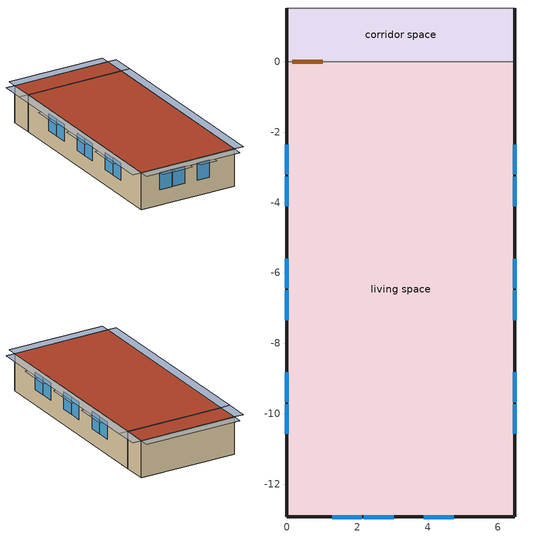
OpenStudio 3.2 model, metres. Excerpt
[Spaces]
living space
 floor foundation (FloorFndGrndFinSlab): 0,-12.93 0,0 6.47,0 6.47,-12.93 z0
 wall outside (WallExtInsFin): 0,0 0,-12.93 6.47,-12.93 6.47,0 z0:2.44
 wall adiabatic (WallIntFinUninsFin): 6.47,0 0,0 z0:2.44
 window (WindowConstruction): 1.28,-12.93 2.12,-12.93 / 2.19,-12.93 3.03,-12.93 / 3.89,-12.93 4.73,-12.93 / 0,-2.36 0,-3.2 / 0,-3.26 0,-4.11 / 0,-5.59 0,-6.44 / 0,-6.5 0,-7.34 / 0,-8.83 0,-9.67 / 0,-9.73 0,-10.57 / 6.47,-10.57 6.47,-9.73 / 6.47,-9.67 6.47,-8.83 / 6.47,-7.34 6.47,-6.5 / 6.47,-6.44 6.47,-5.59 / 6.47,-4.11 6.47,-3.26 / 6.47,-3.2 6.47,-2.36 z1.01:2.13
 roof outside (RoofFinInsExt): 6.47,-12.93 6.47,0 0,0 0,-12.93 z2.44
corridor space
 floor foundation (FloorFndGrndUnfinSlab): 0,0 0,1.52 6.47,1.52 6.47,0 z0
 wall outside (WallExtUninsUnfin): 0,1.52 0,0 / 6.47,0 6.47,1.52 z0:2.44
 wall adiabatic (WallIntUnfinUninsUnfin): 6.47,1.52 0,1.52 / 0,0 6.47,0 z0:2.44
 door inside (UninsDoor): 0.15,0 1.02,0 z0:2.13
 roof outside (RoofUnfinUninsExt): 6.47,0 6.47,1.52 0,1.52 0,0 z2.44
shading: 7.08,0 7.08,1.52 6.47,1.52 6.47,0 z2.44; 6.47,2.13 0,2.13 0,1.52 6.47,1.52 z2.44; -0.61,1.52 -0.61,0 0,0 0,1.52 z2.44; 0,-13.54 6.47,-13.54 6.47,-12.93 0,-12.93 z2.44; 7.08,-12.93 7.08,0 6.47,0 6.47,-12.93 z2.44; -0.61,0 -0.61,-12.93 0,-12.93 0,0 z2.44; 6.47,-5.44 6.47,-6.59 7.08,-6.59 7.08,-5.44 z2.29; 6.47,-9.58 6.47,-10.72 7.08,-10.72 7.08,-9.58 z2.29; 4.88,-12.93 3.74,-12.93 3.74,-13.54 4.88,-13.54 z2.29; 0,-6.59 0,-5.44 -0.61,-5.44 -0.61,-6.59 z2.29; 6.47,-2.21 6.47,-3.35 7.08,-3.35 7.08,-2.21 z2.29; 3.18,-12.93 2.03,-12.93 2.03,-13.54 3.18,-13.54 z2.29; 6.47,-8.67 6.47,-9.82 7.08,-9.82 7.08,-8.67 z2.29; 0,-7.49 0,-6.34 -0.61,-6.34 -0.61,-7.49 z2.29; 0,-3.35 0,-2.21 -0.61,-2.21 -0.61,-3.35 z2.29; 0,-4.26 0,-3.11 -0.61,-3.11 -0.61,-4.26 z2.29; 6.47,-3.11 6.47,-4.26 7.08,-4.26 7.08,-3.11 z2.29; 0,-9.82 0,-8.67 -0.61,-8.67 -0.61,-9.82 z2.29; 0,-10.72 0,-9.58 -0.61,-9.58 -0.61,-10.72 z2.29; 2.28,-12.93 1.13,-12.93 1.13,-13.54 2.28,-13.54 z2.29; 6.47,-6.34 6.47,-7.49 7.08,-7.49 7.08,-6.34 z2.29
[Site]
Denver Intl Ap_CO_USA: Latitude {deg}=39.83; Longitude {deg}=-104.65; Time Zone {hr}=-7; Elevation {m}=1650; Terrain=Suburbs
[ClimateZones]
Climate Zone Institution Name 1=Building America; Climate Zone Document Year 1=0; Climate Zone Value 1=Cold
[Site:WaterMainsTemperature]
Calculation Method=Correlation; Annual Average Outdoor Air Temperature {C}=10.8753; Maximum Difference In Monthly Average Outdoor Air Temperatures {deltaC}=23.1524
[Site:GroundTemperature:Deep]
10.8753, 10.8753, 10.8753, 10.8753, 10.8753, 10.8753, 10.8753, 10.8753, 10.8753, 10.8753, 10.8753, 10.8753
[Building]
Building 1: North Axis {deg}=180; Standards Number of Stories=1; Standards Number of Above Ground Stories=1; Standards Building Type=multifamily; Standards Number of Living Units=2
[Material] Roughness=Rough
Name | Thickness {m} | Conductivity {W/m-K} | Density {kg/m3} | Specific Heat {J/kg-K} | Thermal Absorptance | Solar Absorptance | Visible Absorptance
Asphalt Shingles, Medium | 0.009525 | 0.162714 | 1121.4 | 1465.45 | 0.91 | 0.85 | 0.85
RoofSheathing | 0.01905 | 0.115458 | 512.64 | 1214.23 | 0.82 | 0.3 | 0.3
RoofIns | 0.23495 | 0.0475499 | 78.34581 | 1123.46 | 0.91 | 0.85 | 0.91
Drywall 0.5 in. | 0.0127 | 0.160291 | 801 | 837.4 | 0.9 | 0.5 | 0.1
RoofStudAndAirRoof | 0.23495 | 9.59352 | 37.0049 | 1207.88 | 0.91 | 0.85 | 0.91
FootingMaterial; FootingMaterial 1 | 0.2032 | 1.803125 | 2242.8 | 837.4 | 0.9
Concrete 4.0 in. | 0.1016 | 1.803125 | 2242.8 | 837.4 | 0.9
Floor Covering | 0.0127 | 0.0433444 | 54.468 | 1339.84 | 0.9 | 0.9
Vinyl, Light | 0.009525 | 0.089435 | 177.822 | 1046.75 | 0.9 | 0.3 | 0.3
WallSheathing | 0.0127 | 0.115458 | 512.64 | 1214.23 | 0.82 | 0.3 | 0.3
WallStudAndCavity | 0.0889 | 0.054245 | 162.403 | 1178.92 | 0.9 | 0.3 | 0.9
WallStudAndCavity 1 | 0.0889 | 0.393744 | 83.0341 | 1211.67 | 0.9 | 0.3 | 0.9
WallStudAndCavity 2 | 0.0889 | 0.396154 | 83.0341 | 1211.67 | 0.9 | 0.3 | 0.9
WallStudAndCavity 3 | 0.0889 | 0.403258 | 83.0341 | 1211.67 | 0.9 | 0.3 | 0.9
WallStudAndCavity 4 | 0.0889 | 0.397942 | 83.0341 | 1211.67 | 0.82 | 0.3 | 0.3
res furniture material living space | 0.1524 | 0.115458 | 640.8 | 1214.23 | 0.9 | 0.6 | 0.1
DoorMaterial | 0.04445 | 0.0612267 | 512.64 | 1214.23 | 0.82 | 0.3 | 0.3
[Construction]
RoofFinInsExt: Asphalt Shingles, Medium, RoofSheathing, RoofIns, Drywall 0.5 in.
RoofUnfinUninsExt: Asphalt Shingles, Medium, RoofSheathing, RoofStudAndAirRoof
FootingConstruction: FootingMaterial
FloorFndGrndFinSlab: Concrete 4.0 in., Floor Covering
FootingConstruction 1: FootingMaterial 1
FloorFndGrndUnfinSlab: Concrete 4.0 in.
WallExtInsFin: Vinyl, Light, WallSheathing, WallStudAndCavity, Drywall 0.5 in.
WallExtUninsUnfin: Vinyl, Light, WallSheathing, WallStudAndCavity 1
WallIntFinUninsFin: Vinyl, Light, WallStudAndCavity 2, Drywall 0.5 in.
WallIntUnfinUninsUnfin: Vinyl, Light, WallStudAndCavity 3
WallIntFinUninsFin 1: WallStudAndCavity 4, Drywall 0.5 in.
res furniture construction living space: res furniture material living space
WindowConstruction: WindowMaterial
UninsDoor: DoorMaterial
[WindowMaterial:Shade]
CoolingShade: Solar Transmittance=0.999; Solar Reflectance=0.00099; Visible Transmittance=0.999; Visible Reflectance=0.00099; Thermal Hemispherical Emissivity=1e-05; Thermal Transmittance=0.999; Thickness {m}=0.0001; Conductivity {W/m-K}=10000; Shade to Glass Distance {m}=0.001; Top Opening Multiplier=0; Bottom Opening Multiplier=0; Left-Side Opening Multiplier=0; Right-Side Opening Multiplier=0; Airflow Permeability=0
[WindowMaterial:SimpleGlazingSystem]
WindowMaterial: U-Factor {W/m2-K}=2.10086; Solar Heat Gain Coefficient=0.21
[ThermalZone] Use Ideal Air Loads=No
living zone; corridor zone
[Sizing:Zone] Zone Cooling Design Supply Air Temperature Input Method=SupplyAirTemperature; Zone Cooling Design Supply Air Temperature {C}=14; Zone Cooling Design Supply Air Temperature Difference {deltaC}=11.11; Zone Heating Design Supply Air Temperature Input Method=SupplyAirTemperature; Zone Heating Design Supply Air Temperature {C}=40; Zone Heating Design Supply Air Temperature Difference {deltaC}=11.11; Zone Cooling Design Supply Air Humidity Ratio {kg-H2O/kg-air}=0.0085; Zone Heating Design Supply Air Humidity Ratio {kg-H2O/kg-air}=0.008; Cooling Design Air Flow Method=DesignDay; Heating Design Air Flow Method=DesignDay; Account for Dedicated Outdoor Air System=No; Dedicated Outdoor Air System Control Strategy=NeutralSupplyAir; Dedicated Outdoor Air Low Setpoint Temperature for Design {C}=autosize; Dedicated Outdoor Air High Setpoint Temperature for Design {C}=autosize
living zone; corridor zone
[Space]
Name | Space Type | Thermal Zone | Building Unit
living space | Space Type 1 | living zone | unit 1
corridor space | Space Type 2 | corridor zone
[SpaceType]
Name | Standards Space Type
Space Type 1 | living
Space Type 2 | corridor
[BuildingUnit]
unit 1: Building Unit Type=Residential
[External:File]
8760.csv: File=8760.csv
[People:Definition]
res occupants|living space: Number of People Calculation Method=People; Number of People {people}=3.39; Fraction Radiant=0.319734; Sensible Heat Fraction=0.573; Carbon Dioxide Generation Rate {m3/s-W}=0; Enable ASHRAE 55 Comfort Warnings=No; Mean Radiant Temperature Calculation Type=ZoneAveraged
[People]
res occupants|living space: People Definition=res occupants|living space; Space or SpaceType=living space; Number of People Schedule=occupants; Activity Level Schedule=res occupants activity schedule; Multiplier=1
[Foundation:Kiva] Wall Height Above Grade {m}=0.2032; Wall Depth Below Slab {m}=0.2032
Name | Footing Wall Construction
Foundation Kiva 1 | FootingConstruction
Foundation Kiva 2 | FootingConstruction 1
[Foundation:Kiva:Settings]
Soil Conductivity {W/m-K}=1.731; Soil Density {kg/m3}=1842.3; Soil Specific Heat {J/kg-K}=418.7; Ground Solar Absorptivity=0.9; Ground Thermal Absorptivity=0.9; Ground Surface Roughness {m}=0.03; Far-Field Width {m}=40; Deep-Ground Boundary Condition=ZeroFlux; Deep-Ground Depth {m}=40; Minimum Cell Dimension {m}=0.02; Maximum Cell Growth Coefficient=1.5; Simulation Timestep=Hourly
[SurfaceProperty:ExposedFoundationPerimeter] Exposed Perimeter Calculation Method=TotalExposedPerimeter
Name | Total Exposed Perimeter {m}
Surface 1 | 32.3289
Surface 7 | 3.048
[InternalMass:Definition] Design Level Calculation Method=SurfaceArea
Name | Construction | Surface Area {m2}
living space Partition | WallIntFinUninsFin 1 | 83.6127
res furniture mass living space | res furniture construction living space | 33.4451
[InternalMass] Space or SpaceType=living space; Multiplier=1
Name | Internal Mass Definition
living space Partition | living space Partition
res furniture mass living space | res furniture mass living space
[ShadingControl]
WindowShadingControl: Shading Type=InteriorShade; Shading Device Material=CoolingShade; Shading Control Type=OnIfScheduleAllows; Schedule=Window shading schedule; Shading Control Is Scheduled=Yes; Multiple Surface Control Type=Sequential; Sub Surface Name 1=Surface 4 - Window 4; Sub Surface Name 2=Surface 4 - Window 1; Sub Surface Name 3=Surface 5 - Window 3; Sub Surface Name 4=Surface 2 - Window 3; Sub Surface Name 5=Surface 4 - Window 6; Sub Surface Name 6=Surface 5 - Window 2; Sub Surface Name 7=Surface 4 - Window 2; Sub Surface Name 8=Surface 2 - Window 4; Sub Surface Name 9=Surface 2 - Window 1; Sub Surface Name 10=Surface 2 - Window 2; Sub Surface Name 11=Surface 4 - Window 5; Sub Surface Name 12=Surface 2 - Window 5; Sub Surface Name 13=Surface 2 - Window 6; Sub Surface Name 14=Surface 5 - Window 1; Sub Surface Name 15=Surface 4 - Window 3
[ElectricEquipment:Definition] Design Level Calculation Method=EquipmentLevel
Name | Design Level {W} | Fraction Latent | Fraction Radiant | Fraction Lost
res refrig | 65.0889 | 0 | 0 | 0
res range electric | 36.013 | 0.3 | 0.24 | 0.3
res misc plug loads|living space | 336.768 | 0.021 | 0.558 | 0.049
res infil_1 house fan; res infil_1 range fan; res infil_1 bath fan | 0 | 0 | 0 | 1
[ElectricEquipment] Space or SpaceType=living space
Name | Electric Equipment Definition | Schedule
res refrig | res refrig | res refrig schedule
res range electric | res range electric | cooking_range
res misc plug loads|living space | res misc plug loads|living space | plug_loads
res infil_1 house fan | res infil_1 house fan | Always On Discrete
res infil_1 range fan | res infil_1 range fan | Always On Discrete
res infil_1 bath fan | res infil_1 bath fan | Always On Discrete
[OtherEquipment:Definition]
res range propane: Design Level Calculation Method=EquipmentLevel; Design Level {W}=374.845; Fraction Latent=0.2; Fraction Radiant=0.18; Fraction Lost=0.5
[OtherEquipment]
res range propane: Other Equipment Definition=res range propane; Space or SpaceType=living space; Schedule=cooking_range; Fuel Type=Propane
[GasEquipment:Definition]
res hot tub heater gas: Design Level Calculation Method=EquipmentLevel; Design Level {W}=778.368; Fraction Latent=0; Fraction Radiant=0; Fraction Lost=1
[GasEquipment]
res hot tub heater gas: Gas Equipment Definition=res hot tub heater gas; Space or SpaceType=living space; Schedule=res hot tub heater gas schedule
[EnergyManagementSystem:Sensor]
Name | Output Variable or Output Meter | Output Variable or Output Meter Index Key
res_nv_pb_s | Site Outdoor Air Barometric Pressure
res_af_vw_s | Site Wind Speed
res_nv_wt_s | Site Outdoor Air Humidity Ratio
res_af_1_tin_s | Zone Mean Air Temperature | living zone
res_af_1_tt_s | Zone Outdoor Air Drybulb Temperature | living zone
res_nv_1_nva_s | Schedule Value | res nv_1 avail schedule
res_nv_1_sp_s | Schedule Value | res nv_1 temp schedule
res_infil_1_range_sch_s | Schedule Value | res mv_1 range exhaust schedule
res_infil_1_bath_sch_s | Schedule Value | res mv_1 bath exhaust schedule
res_infil_1_wh_sch_s | Schedule Value | Always On Discrete
[SpaceInfiltration:DesignFlowRate] Space or SpaceType=living space; Schedule=Always On Discrete; Design Flow Rate Calculation Method=Flow/Space; Design Flow Rate {m3/s}=0
res nv_1 flow; res infil_1 flow
[EnergyManagementSystem:Actuator]
Name | Actuated Component | Actuated Component Type | Actuated Component Control Type
res_nv_1_flow_act | res nv_1 flow | Zone Infiltration | Air Exchange Flow Rate
res_infil_1_house_fan_act | res infil_1 house fan | ElectricEquipment | Electricity Rate
res_infil_1_range_fan_act | res infil_1 range fan | ElectricEquipment | Electricity Rate
res_infil_1_bath_fan_act | res infil_1 bath fan | ElectricEquipment | Electricity Rate
res_infil_1_flow_act | res infil_1 flow | Zone Infiltration | Air Exchange Flow Rate
[EnergyManagementSystem:Program]
res_nv_1_program: Set Tdiff = res_af_1_tin_s-res_af_1_tt_s; Set dT = (@Abs Tdiff); Set pt = (@RhFnTdbWPb res_af_1_tt_s res_nv_wt_s res_nv_pb_s); Set NVA = 5619.0625241251055; Set Cs = 8.963020389461627e-05; Set Cw = 0.00012070110544924465; Set MNV = 1.1326738636800016; Set MHR = 0.0115; Set MRH = 0.7; Set temp1 = (res_nv_1_nva_s*NVA); Set SGNV = temp1*((((Cs*dT)+(Cw*(res_af_vw_s^2)))^0.5)/1000); If (res_nv_wt_s<MHR) && (pt<MRH) && (res_af_1_tin_s>res_nv_1_sp_s); Set temp2 = (res_af_1_tin_s-res_nv_1_sp_s); Set NVadj1 = temp2/(res_af_1_tin_s-res_af_1_tt_s); Set NVadj2 = (@Min NVadj1 1); Set NVadj3 = (@Max NVadj2 0); Set NVadj = SGNV*NVadj3; Set res_nv_1_flow_act = (@Min NVadj MNV); Else; Set res_nv_1_flow_act = 0; EndIf
res_infil_1_program: Set p_m = 0.14; Set p_s = 0.22; Set s_m = 270; Set s_s = 370; Set z_m = 9.99744; Set z_s = 2.4384; Set f_t = (((s_m/z_m)^p_m)*((z_s/s_s)^p_s)); Set Tdiff = res_af_1_tin_s-res_af_1_tt_s; Set dT = @Abs Tdiff; Set c = 0.0313; Set Cs = 0.0471; Set Cw = 0.1406; Set n = 0.67; Set sft = (f_t*0.7); Set temp1 = ((c*Cw)*((sft*res_af_vw_s)^(2*n)))^2; Set Qn = (((c*Cs*(dT^n))^2)+temp1)^0.5; Set Tdiff = res_af_1_tin_s-res_af_1_tt_s; Set dT = @Abs Tdiff; Set QWHV = res_infil_1_wh_sch_s*0.0184; Set Qrange = res_infil_1_range_sch_s*0.0472; Set Qdryer = 0.0; Set Qbath = res_infil_1_bath_sch_s*0.0472; Set QhpwhOut = 0; Set QhpwhIn = 0; Set QductsOut = 0; Set QductsIn = 0; Set Qout = QWHV+Qrange+Qbath+Qdryer+QhpwhOut+QductsOut; Set Qin = QhpwhIn+QductsIn; Set Qu = (@Abs (Qout-Qin)); Set Qb = (@Min Qout Qin); Set faneff_wh = 0.9438948864000002; Set res_infil_1_house_fan_act = (QWHV*300)/faneff_wh*1; Set faneff_sp = 0.4719474432000001; Set res_infil_1_range_fan_act = (Qrange*300)/faneff_sp; Set res_infil_1_bath_fan_act = (Qbath*300)/faneff_sp; Set Q_acctd_for_elsewhere = QhpwhOut+QhpwhIn+QductsOut+QductsIn; Set res_infil_1_flow_act = (((Qu^2)+(Qn^2))^0.5)-Q_acctd_for_elsewhere; Set res_infil_1_flow_act = (@Max res_infil_1_flow_act 0)
[EnergyManagementSystem:ProgramCallingManager]
res af_1 program calling manager: BeginTimestepBeforePredictor; res_infil_1_program; res_nv_1_program
[Generator:PVWatts]
res photovoltaics generator: DC System Capacity {W}=2500; Module Type=Standard; Array Type=FixedRoofMounted; System Losses=0.14; Tilt Angle {deg}=0; Azimuth Angle {deg}=180
[ElectricLoadCenter:Distribution]
res photovoltaics elec load center dist: Inverter=res photovoltaics inverter
[ElectricLoadCenter:Inverter:PVWatts]
res photovoltaics inverter: Inverter Efficiency=0.96
[Schedule:File] External File=8760.csv; Rows to Skip at Top=1; Number of Hours of Data=8760; Minutes per Item=60
Name | Column Number
occupants | 1
cooking_range | 2
plug_loads | 3
[Schedule:Constant]
Name | Value
res occupants activity schedule | 112.539
Always On Discrete | 1
[Schedule:Ruleset]
Name | Default Day Schedule | Summer Design Day Schedule | Winter Design Day Schedule
Window shading schedule | Schedule Day 3
res refrig schedule | Schedule Day 6 | res refrig schedule summer design | res refrig schedule winter design
res hot tub heater gas schedule | Schedule Day 11 | res hot tub heater gas schedule summer design | res hot tub heater gas schedule winter design
res nv_1 temp schedule | Schedule Day 12
res nv_1 avail schedule | Schedule Day 13
res mv_1 range exhaust schedule | Schedule Day 16 | res mv_1 range exhaust schedule summer design | res mv_1 range exhaust schedule winter design
res mv_1 bath exhaust schedule | Schedule Day 17 | res mv_1 bath exhaust schedule summer design | res mv_1 bath exhaust schedule winter design
[Schedule:Day]
Schedule Day 3; Window shading schedule allday1; Window shading schedule allday2; Window shading schedule allday3; Window shading schedule allday4; Window shading schedule allday11; Window shading schedule allday12; Schedule Day 6; res refrig schedule winter design; Schedule Day 11; res hot tub heater gas schedule winter design; Schedule Day 12; Schedule Day 13; Schedule Day 16; res mv_1 range exhaust schedule winter design; Schedule Day 17; res mv_1 bath exhaust schedule winter design: 24, 0, 0
Window shading schedule allday5; Window shading schedule allday6; Window shading schedule allday7; Window shading schedule allday8; Window shading schedule allday9; Window shading schedule allday10; res refrig schedule summer design; res hot tub heater gas schedule summer design; res mv_1 range exhaust schedule summer design; res mv_1 bath exhaust schedule summer design: 24, 0, 1
res refrig schedule allday1; res refrig schedule allday12: 1, 0, 0.610949, 2, 0, 0.595675, 3, 0, 0.580401, 4, 0, 0.565128, 6, 0, 0.549854, 7, 0, 0.580401, 8, 0, 0.610949, 10, 0, 0.626223, 12, 0, 0.610949, 15, 0, 0.641496, 16, 0, 0.626223, 17, 0, 0.672044, 18, 0, 0.733139, 19, 0, 0.763686, 20, 0, 0.733139, 21, 0, 0.717865, 22, 0, 0.702591, 23, 0, 0.672044, 24, 0, 0.626223
res refrig schedule allday2: 1, 0, 0.609489, 2, 0, 0.594252, 3, 0, 0.579015, 4, 0, 0.563777, 6, 0, 0.54854, 7, 0, 0.579015, 8, 0, 0.609489, 10, 0, 0.624726, 12, 0, 0.609489, 15, 0, 0.639964, 16, 0, 0.624726, 17, 0, 0.670438, 18, 0, 0.731387, 19, 0, 0.761861, 20, 0, 0.731387, 21, 0, 0.71615, 22, 0, 0.700912, 23, 0, 0.670438, 24, 0, 0.624726
res refrig schedule allday3; res refrig schedule allday4; res refrig schedule allday5: 1, 0, 0.791241, 2, 0, 0.77146, 3, 0, 0.751679, 4, 0, 0.731898, 6, 0, 0.712117, 7, 0, 0.751679, 8, 0, 0.791241, 10, 0, 0.811022, 12, 0, 0.791241, 15, 0, 0.830803, 16, 0, 0.811022, 17, 0, 0.870365, 18, 0, 0.949489, 19, 0, 0.989051, 20, 0, 0.949489, 21, 0, 0.929708, 22, 0, 0.909927, 23, 0, 0.870365, 24, 0, 0.811022
res refrig schedule allday6; res refrig schedule allday7; res refrig schedule allday8; res refrig schedule allday9: 1, 0, 0.8, 2, 0, 0.78, 3, 0, 0.76, 4, 0, 0.74, 6, 0, 0.72, 7, 0, 0.76, 8, 0, 0.8, 10, 0, 0.82, 12, 0, 0.8, 15, 0, 0.84, 16, 0, 0.82, 17, 0, 0.88, 18, 0, 0.96, 19, 0, 1, 20, 0, 0.96, 21, 0, 0.94, 22, 0, 0.92, 23, 0, 0.88, 24, 0, 0.82
res refrig schedule allday10: 1, 0, 0.679562, 2, 0, 0.662573, 3, 0, 0.645584, 4, 0, 0.628595, 6, 0, 0.611606, 7, 0, 0.645584, 8, 0, 0.679562, 10, 0, 0.696551, 12, 0, 0.679562, 15, 0, 0.71354, 16, 0, 0.696551, 17, 0, 0.747518, 18, 0, 0.815474, 19, 0, 0.849453, 20, 0, 0.815474, 21, 0, 0.798485, 22, 0, 0.781496, 23, 0, 0.747518, 24, 0, 0.696551
res refrig schedule allday11: 1, 0, 0.675182, 2, 0, 0.658303, 3, 0, 0.641423, 4, 0, 0.624544, 6, 0, 0.607664, 7, 0, 0.641423, 8, 0, 0.675182, 10, 0, 0.692062, 12, 0, 0.675182, 15, 0, 0.708942, 16, 0, 0.692062, 17, 0, 0.742701, 18, 0, 0.810219, 19, 0, 0.843978, 20, 0, 0.810219, 21, 0, 0.793339, 22, 0, 0.77646, 23, 0, 0.742701, 24, 0, 0.692062
res hot tub heater gas schedule allday1; res hot tub heater gas schedule allday12: 1, 0, 0.145464, 2, 0, 0.175769, 3, 0, 0.145464, 4, 0, 0.175769, 5, 0, 0.284867, 6, 0, 0.406087, 7, 0, 0.345477, 9, 0, 0.145464, 10, 0, 0.115159, 11, 0, 0.090915, 14, 0, 0.084854, 15, 0, 0.145464, 16, 0, 0.351538, 17, 0, 0.763686, 18, 0, 0.739442, 19, 0, 0.412148, 20, 0, 0.369721, 21, 0, 0.309111, 22, 0, 0.260623, 24, 0, 0.145464
res hot tub heater gas schedule allday2: 1, 0, 0.145116, 2, 0, 0.175349, 3, 0, 0.145116, 4, 0, 0.175349, 5, 0, 0.284186, 6, 0, 0.405117, 7, 0, 0.344652, 9, 0, 0.145116, 10, 0, 0.114884, 11, 0, 0.0906978, 14, 0, 0.0846513, 15, 0, 0.145116, 16, 0, 0.350698, 17, 0, 0.761861, 18, 0, 0.737675, 19, 0, 0.411163, 20, 0, 0.368838, 21, 0, 0.308372, 22, 0, 0.26, 24, 0, 0.145116
res hot tub heater gas schedule allday3; res hot tub heater gas schedule allday4; res hot tub heater gas schedule allday5: 1, 0, 0.188391, 2, 0, 0.227639, 3, 0, 0.188391, 4, 0, 0.227639, 5, 0, 0.368932, 6, 0, 0.525924, 7, 0, 0.447428, 9, 0, 0.188391, 10, 0, 0.149143, 11, 0, 0.117744, 14, 0, 0.109895, 15, 0, 0.188391, 16, 0, 0.455277, 17, 0, 0.989051, 18, 0, 0.957653, 19, 0, 0.533774, 20, 0, 0.478826, 21, 0, 0.40033, 22, 0, 0.337533, 24, 0, 0.188391
res hot tub heater gas schedule allday6; res hot tub heater gas schedule allday7; res hot tub heater gas schedule allday8; res hot tub heater gas schedule allday9: 1, 0, 0.190476, 2, 0, 0.230159, 3, 0, 0.190476, 4, 0, 0.230159, 5, 0, 0.373016, 6, 0, 0.531746, 7, 0, 0.452381, 9, 0, 0.190476, 10, 0, 0.150794, 11, 0, 0.119048, 14, 0, 0.111111, 15, 0, 0.190476, 16, 0, 0.460317, 17, 0, 1, 18, 0, 0.968254, 19, 0, 0.539683, 20, 0, 0.484127, 21, 0, 0.404762, 22, 0, 0.34127, 24, 0, 0.190476
res hot tub heater gas schedule allday10: 1, 0, 0.1618, 2, 0, 0.195509, 3, 0, 0.1618, 4, 0, 0.195509, 5, 0, 0.316859, 6, 0, 0.451693, 7, 0, 0.384276, 9, 0, 0.1618, 10, 0, 0.128092, 11, 0, 0.101125, 14, 0, 0.0943836, 15, 0, 0.1618, 16, 0, 0.391018, 17, 0, 0.849453, 18, 0, 0.822486, 19, 0, 0.458435, 20, 0, 0.411243, 21, 0, 0.343826, 22, 0, 0.289893, 24, 0, 0.1618
res hot tub heater gas schedule allday11: 1, 0, 0.160758, 2, 0, 0.194249, 3, 0, 0.160758, 4, 0, 0.194249, 5, 0, 0.314817, 6, 0, 0.448782, 7, 0, 0.3818, 9, 0, 0.160758, 10, 0, 0.127267, 11, 0, 0.100474, 14, 0, 0.0937753, 15, 0, 0.160758, 16, 0, 0.388498, 17, 0, 0.843978, 18, 0, 0.817185, 19, 0, 0.45548, 20, 0, 0.408593, 21, 0, 0.34161, 22, 0, 0.288024, 24, 0, 0.160758
res nv_1 temp schedule allday1; res nv_1 temp schedule allday2; res nv_1 temp schedule allday3; res nv_1 temp schedule allday4; res nv_1 temp schedule allday11; res nv_1 temp schedule allday12: 24, 0, 23.8889
res nv_1 temp schedule allday5; res nv_1 temp schedule allday6; res nv_1 temp schedule allday7; res nv_1 temp schedule allday8; res nv_1 temp schedule allday9; res nv_1 temp schedule allday10: 24, 0, 22.2222
res nv_1 availability schedule allday1 on; res nv_1 availability schedule allday1 on 1; res nv_1 availability schedule allday1 on 2; res nv_1 availability schedule allday1 on 3; res nv_1 availability schedule allday1 on 4; res nv_1 availability schedule allday1 on 5; res nv_1 availability schedule allday1 on 6; res nv_1 availability schedule allday1 on 7; res nv_1 availability schedule allday1 on 8; res nv_1 availability schedule allday1 on 9; res nv_1 availability schedule allday1 on 10; res nv_1 availability schedule allday1 on 11: 1, 0, 1, 2, 0, 1, 3, 0, 1, 4, 0, 1, 5, 0, 1, 6, 0, 1, 7, 0, 1, 8, 0, 1, 9, 0, 1, 10, 0, 1, 11, 0, 1, 12, 0, 1, 13, 0, 1, 14, 0, 1, 15, 0, 1, 16, 0, 1, 17, 0, 1, 18, 0, 1, 19, 0, 1, 20, 0, 1, 21, 0, 1, 22, 0, 1, 23, 0, 1, 24, 0, 1
res mv_1 range exhaust schedule allday1; res mv_1 range exhaust schedule allday2; res mv_1 range exhaust schedule allday3; res mv_1 range exhaust schedule allday4; res mv_1 range exhaust schedule allday5; res mv_1 range exhaust schedule allday6; res mv_1 range exhaust schedule allday7; res mv_1 range exhaust schedule allday8; res mv_1 range exhaust schedule allday9; res mv_1 range exhaust schedule allday10; res mv_1 range exhaust schedule allday11; res mv_1 range exhaust schedule allday12: 15, 0, 0, 16, 0, 1, 24, 0, 0
res mv_1 bath exhaust schedule allday1; res mv_1 bath exhaust schedule allday2; res mv_1 bath exhaust schedule allday3; res mv_1 bath exhaust schedule allday4; res mv_1 bath exhaust schedule allday5; res mv_1 bath exhaust schedule allday6; res mv_1 bath exhaust schedule allday7; res mv_1 bath exhaust schedule allday8; res mv_1 bath exhaust schedule allday9; res mv_1 bath exhaust schedule allday10; res mv_1 bath exhaust schedule allday11; res mv_1 bath exhaust schedule allday12: 4, 0, 0, 5, 0, 1, 24, 0, 0
[Schedule:Rule] Apply Monday=Yes; Apply Wednesday=Yes; Apply Friday=Yes; Date Specification Type=DateRange; Start Day=1
Name | Schedule Ruleset | Rule Order | Day Schedule | Apply Sunday | Apply Tuesday | Apply Thursday | Apply Saturday | Start Month | End Month | End Day
Window shading schedule allday rule1 | Window shading schedule | 11 | Window shading schedule allday1 | Yes | Yes | Yes | Yes | 1 | 1 | 31
Window shading schedule allday rule2 | Window shading schedule | 10 | Window shading schedule allday2 | Yes | Yes | Yes | Yes | 2 | 2 | 28
Window shading schedule allday rule3 | Window shading schedule | 9 | Window shading schedule allday3 | Yes | Yes | Yes | Yes | 3 | 3 | 31
Window shading schedule allday rule4 | Window shading schedule | 8 | Window shading schedule allday4 | Yes | Yes | Yes | Yes | 4 | 4 | 30
Window shading schedule allday rule5 | Window shading schedule | 7 | Window shading schedule allday5 | Yes | Yes | Yes | Yes | 5 | 5 | 31
Window shading schedule allday rule6 | Window shading schedule | 6 | Window shading schedule allday6 | Yes | Yes | Yes | Yes | 6 | 6 | 30
Window shading schedule allday rule7 | Window shading schedule | 5 | Window shading schedule allday7 | Yes | Yes | Yes | Yes | 7 | 7 | 31
Window shading schedule allday rule8 | Window shading schedule | 4 | Window shading schedule allday8 | Yes | Yes | Yes | Yes | 8 | 8 | 31
Window shading schedule allday rule9 | Window shading schedule | 3 | Window shading schedule allday9 | Yes | Yes | Yes | Yes | 9 | 9 | 30
Window shading schedule allday rule10 | Window shading schedule | 2 | Window shading schedule allday10 | Yes | Yes | Yes | Yes | 10 | 10 | 31
Window shading schedule allday rule11 | Window shading schedule | 1 | Window shading schedule allday11 | Yes | Yes | Yes | Yes | 11 | 11 | 30
Window shading schedule allday rule12 | Window shading schedule | 0 | Window shading schedule allday12 | Yes | Yes | Yes | Yes | 12 | 12 | 31
res refrig schedule allday rule1 | res refrig schedule | 11 | res refrig schedule allday1 | Yes | Yes | Yes | Yes | 1 | 1 | 31
res refrig schedule allday rule2 | res refrig schedule | 10 | res refrig schedule allday2 | Yes | Yes | Yes | Yes | 2 | 2 | 28
res refrig schedule allday rule3 | res refrig schedule | 9 | res refrig schedule allday3 | Yes | Yes | Yes | Yes | 3 | 3 | 31
res refrig schedule allday rule4 | res refrig schedule | 8 | res refrig schedule allday4 | Yes | Yes | Yes | Yes | 4 | 4 | 30
res refrig schedule allday rule5 | res refrig schedule | 7 | res refrig schedule allday5 | Yes | Yes | Yes | Yes | 5 | 5 | 31
res refrig schedule allday rule6 | res refrig schedule | 6 | res refrig schedule allday6 | Yes | Yes | Yes | Yes | 6 | 6 | 30
res refrig schedule allday rule7 | res refrig schedule | 5 | res refrig schedule allday7 | Yes | Yes | Yes | Yes | 7 | 7 | 31
res refrig schedule allday rule8 | res refrig schedule | 4 | res refrig schedule allday8 | Yes | Yes | Yes | Yes | 8 | 8 | 31
res refrig schedule allday rule9 | res refrig schedule | 3 | res refrig schedule allday9 | Yes | Yes | Yes | Yes | 9 | 9 | 30
res refrig schedule allday rule10 | res refrig schedule | 2 | res refrig schedule allday10 | Yes | Yes | Yes | Yes | 10 | 10 | 31
res refrig schedule allday rule11 | res refrig schedule | 1 | res refrig schedule allday11 | Yes | Yes | Yes | Yes | 11 | 11 | 30
res refrig schedule allday rule12 | res refrig schedule | 0 | res refrig schedule allday12 | Yes | Yes | Yes | Yes | 12 | 12 | 31
res hot tub heater gas schedule allday rule1 | res hot tub heater gas schedule | 11 | res hot tub heater gas schedule allday1 | Yes | Yes | Yes | Yes | 1 | 1 | 31
res hot tub heater gas schedule allday rule2 | res hot tub heater gas schedule | 10 | res hot tub heater gas schedule allday2 | Yes | Yes | Yes | Yes | 2 | 2 | 28
res hot tub heater gas schedule allday rule3 | res hot tub heater gas schedule | 9 | res hot tub heater gas schedule allday3 | Yes | Yes | Yes | Yes | 3 | 3 | 31
res hot tub heater gas schedule allday rule4 | res hot tub heater gas schedule | 8 | res hot tub heater gas schedule allday4 | Yes | Yes | Yes | Yes | 4 | 4 | 30
res hot tub heater gas schedule allday rule5 | res hot tub heater gas schedule | 7 | res hot tub heater gas schedule allday5 | Yes | Yes | Yes | Yes | 5 | 5 | 31
res hot tub heater gas schedule allday rule6 | res hot tub heater gas schedule | 6 | res hot tub heater gas schedule allday6 | Yes | Yes | Yes | Yes | 6 | 6 | 30
res hot tub heater gas schedule allday rule7 | res hot tub heater gas schedule | 5 | res hot tub heater gas schedule allday7 | Yes | Yes | Yes | Yes | 7 | 7 | 31
res hot tub heater gas schedule allday rule8 | res hot tub heater gas schedule | 4 | res hot tub heater gas schedule allday8 | Yes | Yes | Yes | Yes | 8 | 8 | 31
res hot tub heater gas schedule allday rule9 | res hot tub heater gas schedule | 3 | res hot tub heater gas schedule allday9 | Yes | Yes | Yes | Yes | 9 | 9 | 30
res hot tub heater gas schedule allday rule10 | res hot tub heater gas schedule | 2 | res hot tub heater gas schedule allday10 | Yes | Yes | Yes | Yes | 10 | 10 | 31
res hot tub heater gas schedule allday rule11 | res hot tub heater gas schedule | 1 | res hot tub heater gas schedule allday11 | Yes | Yes | Yes | Yes | 11 | 11 | 30
res hot tub heater gas schedule allday rule12 | res hot tub heater gas schedule | 0 | res hot tub heater gas schedule allday12 | Yes | Yes | Yes | Yes | 12 | 12 | 31
res nv_1 temp schedule allday rule1 | res nv_1 temp schedule | 11 | res nv_1 temp schedule allday1 | Yes | Yes | Yes | Yes | 1 | 1 | 31
res nv_1 temp schedule allday rule2 | res nv_1 temp schedule | 10 | res nv_1 temp schedule allday2 | Yes | Yes | Yes | Yes | 2 | 2 | 28
res nv_1 temp schedule allday rule3 | res nv_1 temp schedule | 9 | res nv_1 temp schedule allday3 | Yes | Yes | Yes | Yes | 3 | 3 | 31
res nv_1 temp schedule allday rule4 | res nv_1 temp schedule | 8 | res nv_1 temp schedule allday4 | Yes | Yes | Yes | Yes | 4 | 4 | 30
res nv_1 temp schedule allday rule5 | res nv_1 temp schedule | 7 | res nv_1 temp schedule allday5 | Yes | Yes | Yes | Yes | 5 | 5 | 31
res nv_1 temp schedule allday rule6 | res nv_1 temp schedule | 6 | res nv_1 temp schedule allday6 | Yes | Yes | Yes | Yes | 6 | 6 | 30
res nv_1 temp schedule allday rule7 | res nv_1 temp schedule | 5 | res nv_1 temp schedule allday7 | Yes | Yes | Yes | Yes | 7 | 7 | 31
res nv_1 temp schedule allday rule8 | res nv_1 temp schedule | 4 | res nv_1 temp schedule allday8 | Yes | Yes | Yes | Yes | 8 | 8 | 31
res nv_1 temp schedule allday rule9 | res nv_1 temp schedule | 3 | res nv_1 temp schedule allday9 | Yes | Yes | Yes | Yes | 9 | 9 | 30
res nv_1 temp schedule allday rule10 | res nv_1 temp schedule | 2 | res nv_1 temp schedule allday10 | Yes | Yes | Yes | Yes | 10 | 10 | 31
res nv_1 temp schedule allday rule11 | res nv_1 temp schedule | 1 | res nv_1 temp schedule allday11 | Yes | Yes | Yes | Yes | 11 | 11 | 30
res nv_1 temp schedule allday rule12 | res nv_1 temp schedule | 0 | res nv_1 temp schedule allday12 | Yes | Yes | Yes | Yes | 12 | 12 | 31
res nv_1 availability schedule allday ruleset1 on | res nv_1 avail schedule | 11 | res nv_1 availability schedule allday1 on |  |  |  |  | 1 | 1 | 31
res nv_1 availability schedule allday ruleset2 on | res nv_1 avail schedule | 10 | res nv_1 availability schedule allday1 on 1 |  |  |  |  | 2 | 2 | 28
res nv_1 availability schedule allday ruleset3 on | res nv_1 avail schedule | 9 | res nv_1 availability schedule allday1 on 2 |  |  |  |  | 3 | 3 | 31
res nv_1 availability schedule allday ruleset4 on | res nv_1 avail schedule | 8 | res nv_1 availability schedule allday1 on 3 |  |  |  |  | 4 | 4 | 30
res nv_1 availability schedule allday ruleset5 on | res nv_1 avail schedule | 7 | res nv_1 availability schedule allday1 on 4 |  |  |  |  | 5 | 5 | 31
res nv_1 availability schedule allday ruleset6 on | res nv_1 avail schedule | 6 | res nv_1 availability schedule allday1 on 5 |  |  |  |  | 6 | 6 | 30
res nv_1 availability schedule allday ruleset7 on | res nv_1 avail schedule | 5 | res nv_1 availability schedule allday1 on 6 |  |  |  |  | 7 | 7 | 31
res nv_1 availability schedule allday ruleset8 on | res nv_1 avail schedule | 4 | res nv_1 availability schedule allday1 on 7 |  |  |  |  | 8 | 8 | 31
res nv_1 availability schedule allday ruleset9 on | res nv_1 avail schedule | 3 | res nv_1 availability schedule allday1 on 8 |  |  |  |  | 9 | 9 | 30
res nv_1 availability schedule allday ruleset10 on | res nv_1 avail schedule | 2 | res nv_1 availability schedule allday1 on 9 |  |  |  |  | 10 | 10 | 31
res nv_1 availability schedule allday ruleset11 on | res nv_1 avail schedule | 1 | res nv_1 availability schedule allday1 on 10 |  |  |  |  | 11 | 11 | 30
res nv_1 availability schedule allday ruleset12 on | res nv_1 avail schedule | 0 | res nv_1 availability schedule allday1 on 11 |  |  |  |  | 12 | 12 | 31
res mv_1 range exhaust schedule allday rule1 | res mv_1 range exhaust schedule | 11 | res mv_1 range exhaust schedule allday1 | Yes | Yes | Yes | Yes | 1 | 1 | 31
res mv_1 range exhaust schedule allday rule2 | res mv_1 range exhaust schedule | 10 | res mv_1 range exhaust schedule allday2 | Yes | Yes | Yes | Yes | 2 | 2 | 28
res mv_1 range exhaust schedule allday rule3 | res mv_1 range exhaust schedule | 9 | res mv_1 range exhaust schedule allday3 | Yes | Yes | Yes | Yes | 3 | 3 | 31
res mv_1 range exhaust schedule allday rule4 | res mv_1 range exhaust schedule | 8 | res mv_1 range exhaust schedule allday4 | Yes | Yes | Yes | Yes | 4 | 4 | 30
res mv_1 range exhaust schedule allday rule5 | res mv_1 range exhaust schedule | 7 | res mv_1 range exhaust schedule allday5 | Yes | Yes | Yes | Yes | 5 | 5 | 31
res mv_1 range exhaust schedule allday rule6 | res mv_1 range exhaust schedule | 6 | res mv_1 range exhaust schedule allday6 | Yes | Yes | Yes | Yes | 6 | 6 | 30
res mv_1 range exhaust schedule allday rule7 | res mv_1 range exhaust schedule | 5 | res mv_1 range exhaust schedule allday7 | Yes | Yes | Yes | Yes | 7 | 7 | 31
res mv_1 range exhaust schedule allday rule8 | res mv_1 range exhaust schedule | 4 | res mv_1 range exhaust schedule allday8 | Yes | Yes | Yes | Yes | 8 | 8 | 31
res mv_1 range exhaust schedule allday rule9 | res mv_1 range exhaust schedule | 3 | res mv_1 range exhaust schedule allday9 | Yes | Yes | Yes | Yes | 9 | 9 | 30
res mv_1 range exhaust schedule allday rule10 | res mv_1 range exhaust schedule | 2 | res mv_1 range exhaust schedule allday10 | Yes | Yes | Yes | Yes | 10 | 10 | 31
res mv_1 range exhaust schedule allday rule11 | res mv_1 range exhaust schedule | 1 | res mv_1 range exhaust schedule allday11 | Yes | Yes | Yes | Yes | 11 | 11 | 30
res mv_1 range exhaust schedule allday rule12 | res mv_1 range exhaust schedule | 0 | res mv_1 range exhaust schedule allday12 | Yes | Yes | Yes | Yes | 12 | 12 | 31
res mv_1 bath exhaust schedule allday rule1 | res mv_1 bath exhaust schedule | 11 | res mv_1 bath exhaust schedule allday1 | Yes | Yes | Yes | Yes | 1 | 1 | 31
res mv_1 bath exhaust schedule allday rule2 | res mv_1 bath exhaust schedule | 10 | res mv_1 bath exhaust schedule allday2 | Yes | Yes | Yes | Yes | 2 | 2 | 28
res mv_1 bath exhaust schedule allday rule3 | res mv_1 bath exhaust schedule | 9 | res mv_1 bath exhaust schedule allday3 | Yes | Yes | Yes | Yes | 3 | 3 | 31
res mv_1 bath exhaust schedule allday rule4 | res mv_1 bath exhaust schedule | 8 | res mv_1 bath exhaust schedule allday4 | Yes | Yes | Yes | Yes | 4 | 4 | 30
res mv_1 bath exhaust schedule allday rule5 | res mv_1 bath exhaust schedule | 7 | res mv_1 bath exhaust schedule allday5 | Yes | Yes | Yes | Yes | 5 | 5 | 31
res mv_1 bath exhaust schedule allday rule6 | res mv_1 bath exhaust schedule | 6 | res mv_1 bath exhaust schedule allday6 | Yes | Yes | Yes | Yes | 6 | 6 | 30
res mv_1 bath exhaust schedule allday rule7 | res mv_1 bath exhaust schedule | 5 | res mv_1 bath exhaust schedule allday7 | Yes | Yes | Yes | Yes | 7 | 7 | 31
res mv_1 bath exhaust schedule allday rule8 | res mv_1 bath exhaust schedule | 4 | res mv_1 bath exhaust schedule allday8 | Yes | Yes | Yes | Yes | 8 | 8 | 31
res mv_1 bath exhaust schedule allday rule9 | res mv_1 bath exhaust schedule | 3 | res mv_1 bath exhaust schedule allday9 | Yes | Yes | Yes | Yes | 9 | 9 | 30
res mv_1 bath exhaust schedule allday rule10 | res mv_1 bath exhaust schedule | 2 | res mv_1 bath exhaust schedule allday10 | Yes | Yes | Yes | Yes | 10 | 10 | 31
res mv_1 bath exhaust schedule allday rule11 | res mv_1 bath exhaust schedule | 1 | res mv_1 bath exhaust schedule allday11 | Yes | Yes | Yes | Yes | 11 | 11 | 30
res mv_1 bath exhaust schedule allday rule12 | res mv_1 bath exhaust schedule | 0 | res mv_1 bath exhaust schedule allday12 | Yes | Yes | Yes | Yes | 12 | 12 | 31
